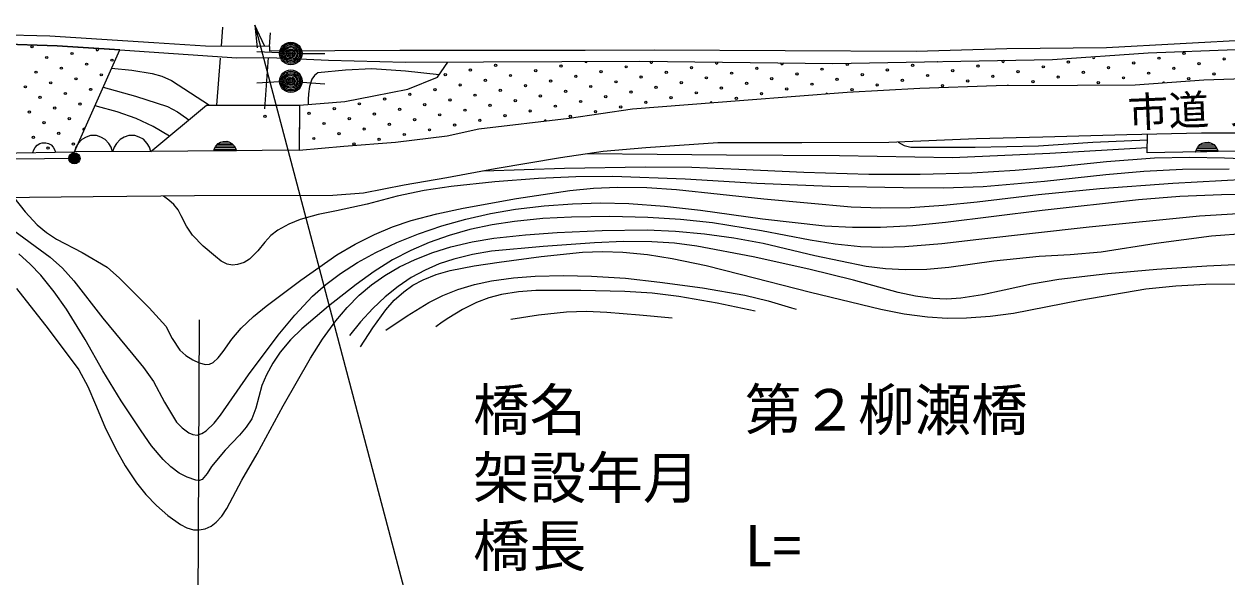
# Model space of a CAD drawing. Units: millimetres, scale not verified. Extents: x 40000 to 680000, y 20000 to 380000.
# Drawn here: x 454050 to 507175, y 259159 to 283569 of the extents above; entities that cross this region are included whole.
import ezdxf
from ezdxf.enums import TextEntityAlignment as Align

# ---------------------------------------------------------------- set-up
doc = ezdxf.new("R2010")
doc.units = ezdxf.units.MM
doc.header["$LTSCALE"] = 1000
for name, color, linetype, lineweight in [('M-BGD', 7, 'Continuous', 25), ('M-BGD-HTXT', 7, 'Continuous', 13), ('M-TTL-BAND', 7, 'Continuous', 25)]:
    doc.layers.add(name, color=color, linetype=linetype, lineweight=lineweight)
doc.layers.add('M-STR-HTXT', color=7, linetype='Continuous')
doc.styles.add('ＭＳ ゴシック', font='')
doc.styles.get('ＭＳ ゴシック').set_extended_font_data('MS Gothic')

# ---------------------------------------------------------------- blocks, each defined once
blk = doc.blocks.new('BUHIN28')
at = {"layer": 'M-BGD'}
blk.add_lwpolyline([(-2, 845), (-196, 781), (-360, 680), (-546, 514), (-647, 328), (-710, 130), (-710, -132), (-646, -331), (-544, -516), (-358, -681), (-193, -778), (2, -845)], dxfattribs=at)
blk = doc.blocks.new('BUHIN50')
at = {"layer": 'M-BGD'}
blk.add_lwpolyline([(9, -500), (-107, -462), (-205, -404), (-317, -311), (-379, -202), (-416, -85), (-419, 70), (-386, 188), (-328, 299), (-220, 399), (-123, 460), (-9, 500)], dxfattribs=at)
blk = doc.blocks.new('BUHIN105')
at = {"layer": 'M-BGD'}
for radius in [249, 220, 191, 161, 132, 97.5, 67.5, 38.8, 7.5]:
    blk.add_circle((0, 0), radius, dxfattribs=at)
blk = doc.blocks.new('BUHIN192')
at = {"layer": 'M-BGD'}
for radius in [498, 440, 382, 322, 265, 195, 135, 77.5, 15]:
    blk.add_circle((0, 0), radius, dxfattribs=at)
blk = doc.blocks.new('open_arrow')
at = {"color": 0, "linetype": 'Continuous', "lineweight": -2}
blk.add_lwpolyline([(7.5, 1.25), (0, 0), (7.5, -1.25)], dxfattribs=at)

msp = doc.modelspace()

# ---------------------------------------------------------------- linework, layer by layer
at = {"layer": 'M-BGD'}
for p, q in [((455187, 283032), (448757, 283200)), ((462767, 282589), (462830, 283428)), ((464918, 283189), (464872, 282579)), ((448808, 282851), (455515, 282605)), ((455515, 282605), (448808, 282851)), ((459783, 282747), (455187, 283032)), ((462062, 282592), (459783, 282747)), ((510226, 282967), (501850, 282527)), ((455515, 282605), (458508, 282411)), ((458274, 282426), (455515, 282605)), ((456272, 277933), (458274, 282426)), ((458508, 282411), (463453, 282074)), ((464909, 282579), (462062, 282592)), ((465336, 282298), (464337, 282348)), ((464909, 282372), (464909, 282579)), ((470644, 282398), (464909, 282372)), ((466335, 282273), (467335, 282273)), ((478825, 282398), (470644, 282398)), ((481876, 282424), (478825, 282398)), ((493450, 282359), (481876, 282424)), ((497449, 282475), (493450, 282359)), ((501850, 282527), (497449, 282475)), ((499473, 282009), (503696, 282294)), ((503696, 282294), (507567, 282450)), ((462571, 279984), (462728, 282068)), ((463453, 282074), (464890, 282087)), ((464835, 282087), (464665, 279826)), ((464890, 282087), (467502, 281971)), ((467502, 281971), (470903, 281880)), ((470903, 281880), (481240, 281932)), ((472308, 281226), (472770, 281889)), ((481240, 281932), (489764, 281828)), ((489764, 281828), (499473, 282009)), ((470999, 280702), (472308, 281226)), ((503121, 280883), (506155, 281114)), ((506155, 281114), (511601, 281283)), ((465336, 281020), (464337, 280967)), ((466334, 281008), (467331, 280931)), ((469504, 280394), (470999, 280702)), ((485834, 280205), (490398, 280559)), ((490398, 280559), (493618, 280744)), ((493618, 280744), (496981, 280852)), ((496981, 280852), (500570, 280867)), ((500570, 280867), (503121, 280883)), ((459652, 277936), (462115, 279984)), ((462115, 279984), (466217, 279984)), ((466217, 279984), (466206, 278007)), ((466217, 279984), (468210, 280147)), ((468210, 280147), (469504, 280394)), ((480920, 279820), (485834, 280205)), ((478126, 279419), (480920, 279820)), ((472742, 278636), (474136, 278942)), ((474136, 278942), (478126, 279419)), ((470455, 278350), (472742, 278636)), ((496112, 278495), (492248, 278333)), ((499046, 278576), (496112, 278495)), ((502760, 278677), (499046, 278576)), ((506049, 278758), (502760, 278677)), ((503650, 277878), (503672, 278699)), ((509164, 278758), (506049, 278758)), ((450953, 277845), (456272, 277933)), ((459652, 277936), (456272, 277933)), ((466206, 278007), (459652, 277936)), ((462453, 278029), (463403, 278039)), ((463378, 278101), (462478, 278092)), ((462514, 278154), (463337, 278163)), ((463291, 278225), (462564, 278217)), ((462623, 278281), (463228, 278287)), ((463110, 278348), (462737, 278344)), ((466206, 278007), (468177, 278182)), ((468177, 278182), (470455, 278350)), ((479629, 277947), (477748, 277664)), ((481511, 278109), (479629, 277947)), ((484696, 278332), (481511, 278109)), ((488398, 278332), (484696, 278332)), ((492248, 278333), (488398, 278332)), ((508930, 277978), (503650, 277878)), ((505814, 277982), (506764, 277999)), ((506737, 278061), (505838, 278044)), ((505874, 278108), (506696, 278123)), ((506650, 278185), (505923, 278171)), ((505982, 278235), (506586, 278246)), ((506468, 278306), (506095, 278299)), ((477748, 277664), (474855, 277179)), ((474855, 277179), (472719, 276774)), ((470838, 276450), (469037, 276106)), ((472719, 276774), (470838, 276450)), ((457104, 275945), (449286, 275864)), ((461581, 275985), (457104, 275945)), ((467690, 276005), (461581, 275985)), ((469037, 276106), (467690, 276005)), ((461786, 270512), (461643, 242335))]:
    msp.add_line(p, q, dxfattribs=at)
for points in [[(457917, 281623), (458809, 281536), (459709, 281387), (460141, 281263), (460558, 281080), (461400, 280540), (462241, 279984)], [(472384, 281334), (470900, 281492), (469408, 281589), (468241, 281533), (467020, 281409), (466876, 281299), (466764, 281133), (466658, 280819), (466610, 280484), (466597, 280246), (466593, 280015)], [(457543, 280785), (458973, 280387), (460389, 279929), (460825, 279698), (461231, 279413), (461279, 279377), (461335, 279335)], [(460479, 278624), (459752, 279040), (458998, 279400), (458162, 279693), (457300, 279930), (457243, 279945), (457176, 279962)], [(492661, 278350), (492926, 278211), (493216, 278127), (496050, 278132), (498848, 278196), (501254, 278352), (503666, 278455)], [(503656, 278110), (499358, 277855), (495048, 277659), (490061, 277747), (485066, 277783), (482008, 277811), (478939, 277843)], [(456274, 277641), (450956, 277577), (447021, 277718), (441690, 277718), (439596, 277461), (438656, 277075), (436459, 276551), (431977, 273615), (429917, 272534), (427956, 271851), (426025, 271426), (424609, 271233), (421827, 271182), (418308, 271272), (415359, 271465), (413518, 271697), (407677, 271761), (404677, 271529), (399231, 271375), (391905, 271362), (389226, 271375), (383836, 271607)], [(474352, 277083), (477913, 277207), (481490, 277272), (483549, 277250), (485615, 277168), (488489, 277026), (491365, 276944), (493632, 276944), (495910, 277005), (497827, 277116), (499740, 277286), (501861, 277505), (503983, 277664), (505519, 277690), (507067, 277656), (508967, 277594)], [(507276, 277169), (505207, 277141), (503510, 277058), (501819, 276915), (499116, 276622), (496410, 276390), (494651, 276331), (492880, 276332), (489652, 276404), (486419, 276537), (483246, 276720), (480060, 276842), (478414, 276829), (476768, 276755), (474845, 276604), (472917, 276392), (471722, 276214), (470529, 275974), (469200, 275619), (467845, 275319), (467034, 275161), (466247, 274945), (465744, 274736), (465263, 274471), (464955, 274229), (464689, 273944), (464375, 273552), (464011, 273196), (463765, 273048), (463482, 272951), (463253, 272927), (463027, 272965), (462760, 273102), (462510, 273301), (461967, 273762), (461487, 274250), (461218, 274653), (460995, 275096), (460853, 275367), (460661, 275602), (460443, 275794), (460207, 275973)], [(453599, 275908), (454096, 275285), (454632, 274709), (455042, 274367), (455490, 274072), (456621, 273479), (457715, 272838), (458267, 272354), (458791, 271814), (459581, 271035), (460319, 270225), (460595, 269683), (460926, 269169), (461189, 268938), (461511, 268738), (461789, 268607), (462068, 268539), (462246, 268555), (462408, 268630), (462630, 268837), (462837, 269118), (463227, 269664), (463642, 270143), (464178, 270658), (464745, 271118), (466269, 272259), (467867, 273378), (468680, 273855), (469526, 274282), (470325, 274615), (471154, 274894), (472281, 275197), (473439, 275446), (475798, 275867), (478160, 276228), (479199, 276329), (480254, 276370), (481551, 276347), (482858, 276264), (486717, 275853), (490578, 275502), (491876, 275459), (493183, 275477), (494657, 275570), (496138, 275724), (498850, 276050), (501565, 276316), (504783, 276548), (508008, 276720)], [(453382, 274610), (455206, 273284), (455746, 272787), (456250, 272239), (457524, 270589), (458848, 268974), (459328, 268401), (459763, 267787), (460247, 266872), (460787, 265987), (461028, 265735), (461321, 265519), (461505, 265441), (461699, 265424), (461899, 265485), (462098, 265614), (462442, 265946), (462731, 266307), (463970, 268083), (465268, 269835), (466007, 270715), (466789, 271553), (467382, 272072), (468023, 272552), (468784, 273040), (469588, 273484), (470516, 273925), (471465, 274309), (472497, 274661), (473556, 274959), (474649, 275204), (475759, 275392), (477014, 275546), (478272, 275639), (479510, 275672), (480757, 275644), (482342, 275525), (483919, 275347), (486661, 274975), (489411, 274662), (490633, 274602), (491869, 274602), (493305, 274679), (494750, 274816), (499013, 275349), (503269, 275820), (505092, 275965), (506928, 276050), (508894, 276070)], [(507664, 275193), (505969, 275084), (501095, 274603), (496223, 274062), (494587, 273865), (492952, 273728), (491967, 273703), (490985, 273739), (489878, 273853), (488765, 274028), (486617, 274444), (484461, 274800), (483040, 274946), (481604, 275033), (479923, 275068), (478226, 275043), (476968, 274981), (475705, 274857), (474717, 274705), (473738, 274494), (472831, 274236), (471943, 273921), (471125, 273568), (470325, 273157), (469508, 272642), (468723, 272077), (467497, 271118), (466313, 270114), (465822, 269621), (465365, 269076), (465033, 268598), (464752, 268089), (464559, 267617), (464419, 267112), (464292, 266617), (464107, 266142), (463862, 265765), (463564, 265415), (462926, 264749), (462334, 264041), (462142, 263726), (461917, 263468), (461793, 263420), (461641, 263429), (461257, 263562), (460906, 263747), (460533, 264018), (460190, 264343), (459683, 264953), (459216, 265610), (458335, 266940), (457528, 268264), (456755, 269638), (455930, 270982), (455385, 271746), (454789, 272477), (454326, 272969), (453816, 273421)], [(453713, 271893), (455122, 270107), (456468, 268304), (456861, 267560), (457206, 266776), (457619, 265784), (458083, 264824), (458517, 264062), (459013, 263317), (459434, 262796), (459902, 262313), (460406, 261877), (460959, 261478), (461236, 261330), (461527, 261242), (461784, 261233), (462050, 261287), (462311, 261404), (462537, 261570), (462790, 261847), (463010, 262180), (463672, 263433), (464350, 264589), (465491, 266712), (466695, 268824), (467232, 269661), (467817, 270462), (468315, 271049), (468857, 271594), (469399, 272049), (469988, 272464), (470636, 272845), (471320, 273178), (472101, 273483), (472900, 273731), (473845, 273950), (474801, 274110), (476193, 274265), (477602, 274361), (479587, 274450), (481563, 274478), (482827, 274424), (484099, 274309), (485396, 274132), (486696, 273892), (488969, 273357), (491241, 272884), (492100, 272779), (492964, 272733), (493923, 272755), (494892, 272838), (496883, 273111), (498878, 273323), (500244, 273390), (501613, 273517), (504048, 273895), (506494, 274213), (508066, 274336)], [(508486, 272976), (506288, 272882), (504084, 272727), (501918, 272537), (499749, 272285), (498543, 272082), (497339, 271818), (496383, 271608), (495428, 271460), (494809, 271424), (494190, 271449), (493425, 271554), (492661, 271719), (490679, 272268), (488706, 272753), (486244, 273286), (483762, 273762), (482772, 273891), (481783, 273959), (480526, 273965), (479251, 273911), (476980, 273754), (474697, 273536), (473856, 273394), (473034, 273194), (472386, 272978), (471758, 272706), (471154, 272374), (470578, 271988), (469993, 271522), (469449, 271010), (468916, 270424), (468422, 269813)], [(468910, 269324), (469448, 270164), (470022, 270951), (470402, 271377), (470816, 271753), (471224, 272038), (471675, 272278), (472248, 272506), (472864, 272685), (473935, 272898), (475031, 273054), (476889, 273307), (478709, 273495), (479592, 273529), (480490, 273503), (481582, 273393), (482668, 273222), (484179, 272907), (485679, 272532), (488777, 271727), (491891, 270980), (492913, 270780), (493951, 270640), (494813, 270586), (495678, 270592), (496713, 270671), (497747, 270811), (500674, 271377), (503600, 271881), (504913, 272013), (506242, 272086), (508265, 272107)], [(470033, 270057), (470964, 270693), (471928, 271278), (472549, 271587), (473203, 271846), (473937, 272064), (474701, 272229), (475660, 272364), (476629, 272440), (477869, 272473), (479112, 272446), (480617, 272344), (482127, 272181), (484008, 271918), (485879, 271597), (486918, 271352), (487950, 271047), (488045, 271017), (488149, 270985)], [(486343, 270887), (484657, 271245), (482968, 271542), (481786, 271682), (480589, 271762), (478637, 271811), (476649, 271799), (475882, 271742), (475133, 271625), (474570, 271481), (474027, 271281), (473411, 270969), (472807, 270595), (472523, 270404), (472231, 270203)], [(475551, 270545), (476777, 270736), (478005, 270867), (478891, 270891), (479790, 270854), (481237, 270729), (482680, 270594)]]:
    msp.add_lwpolyline(points, dxfattribs=at)
for points in [[(462429, 277966), (462468, 278081), (462524, 278180), (462620, 278291), (462730, 278352), (462847, 278391), (463002, 278392), (463120, 278356), (463230, 278297), (463329, 278188), (463390, 278091), (463429, 277977)], [(505790, 277919), (505828, 278034), (505883, 278133), (505979, 278245), (506088, 278307), (506204, 278346), (506359, 278349), (506478, 278314), (506589, 278256), (506688, 278148), (506750, 278052), (506790, 277937)]]:
    msp.add_lwpolyline(points, close=True, dxfattribs=at)
for centre in [(454403, 282564), (455050, 282093), (456168, 282270), (504169, 282064), (505281, 282272), (455697, 281623), (456815, 281799), (457932, 281976), (473763, 281541), (474875, 281750), (477759, 281715), (480643, 281681), (483527, 281646), (486412, 281611), (489296, 281577), (490408, 281785), (492180, 281542), (493292, 281751), (496176, 281716), (499061, 281681), (500173, 281890), (501945, 281647), (503057, 281855), (504829, 281612), (505941, 281820), (507053, 282029), (454580, 281446), (456344, 281152), (457462, 281329), (472651, 281333), (474423, 281090), (475535, 281298), (476647, 281507), (477307, 281055), (478419, 281264), (479531, 281472), (480191, 281020), (481303, 281229), (482415, 281437), (483076, 280986), (484188, 281194), (485300, 281403), (487072, 281160), (488184, 281368), (489956, 281125), (491068, 281333), (492840, 281090), (493952, 281299), (495064, 281507), (495725, 281056), (496837, 281264), (497949, 281473), (498609, 281021), (499721, 281229), (500833, 281438), (501493, 280986), (502605, 281195), (503717, 281403), (505489, 281160), (506601, 281369), (454109, 280799), (455227, 280976), (455874, 280505), (456991, 280682), (471087, 280464), (472199, 280673), (473311, 280881), (475083, 280638), (476195, 280847), (477968, 280603), (479080, 280812), (480852, 280569), (481964, 280777), (483736, 280534), (484848, 280743), (485960, 280951), (486620, 280499), (487732, 280708), (488844, 280916), (490616, 280673), (491728, 280882), (494613, 280847), (454756, 280329), (456521, 280035), (468863, 280047), (469975, 280256), (471747, 280012), (472859, 280221), (473971, 280429), (474632, 279978), (475744, 280186), (476856, 280395), (477516, 279943), (478628, 280152), (479740, 280360), (481512, 280117), (482624, 280325), (485508, 280291), (454286, 279682), (455403, 279858), (456050, 279388), (464690, 279491), (466639, 279630), (467751, 279839), (468411, 279387), (469523, 279595), (470635, 279804), (472408, 279561), (473520, 279769), (475292, 279526), (476404, 279735), (478176, 279491), (479288, 279700), (480400, 279908), (454933, 279211), (467299, 279178), (469072, 278935), (470184, 279144), (471296, 279352), (471956, 278900), (473068, 279109), (474180, 279318), (454462, 278564), (455580, 278741), (466848, 278518), (467960, 278727), (469732, 278483), (470844, 278692), (455109, 278094), (456227, 278270), (468620, 278275)]:
    msp.add_circle(centre, 49.8, dxfattribs=at)
for centre, start, end in [((457285, 282446), 115.2943, 57.2835), ((501285, 282098), 141.9538, 45.7632), ((478871, 281924), 184.9736, 355.6), ((481755, 281889), 132.6206, 45.9866), ((484639, 281855), 133.2705, 45.3368), ((487524, 281820), 133.9129, 44.6944), ((494404, 281959), 244.1118, 298.0278), ((497288, 281924), 118.4771, 63.6625), ((489504, 280465), 34.5499, 154.3266), ((497497, 280812), 57.1193, 123.3723), ((504377, 280952), 36.8196, 151.882), ((484396, 280082), 15.8528, 173.1112), ((456697, 278917), 52.2971, 259.6492), ((466187, 278970), 298.5384, 60.8126), ((477064, 279283), 17.5482, 176.1034)]:
    msp.add_arc(centre, 49.8, start, end, dxfattribs=at)
at = {"layer": 'M-TTL-BAND', "lineweight": 13}
msp.add_lwpolyline([(464248, 283527), (473215, 249651), (499453, 249651)], dxfattribs=at)

# ---------------------------------------------------------------- block references
at = {"rotation": 269.94175}
for name, p in [('BUHIN192', (465835, 282273)), ('BUHIN192', (465835, 281046)), ('BUHIN28', (457117, 277934)), ('BUHIN28', (458807, 277935)), ('BUHIN50', (454942, 277911)), ('BUHIN105', (456274, 277641))]:
    msp.add_blockref(name, p, dxfattribs=at)
at = {"layer": 'M-TTL-BAND', "lineweight": 13, "xscale": 133, "yscale": 133, "rotation": 284.8}
msp.add_blockref('open_arrow', (464248, 283527), dxfattribs=at)

# ---------------------------------------------------------------- texts
at = {"layer": 'M-BGD-HTXT', "style": 'ＭＳ ゴシック'}
msp.add_text('市道 見錆線', height=1320, rotation=2.4, dxfattribs=at).set_placement((502833, 278604), align=Align.BOTTOM_LEFT)
at = {"layer": 'M-STR-HTXT', "style": 'ＭＳ ゴシック'}
for s, p in [('橋名', (473878, 265071)), ('第２柳瀬橋', (485878, 265071)), ('架設年月', (473878, 262071)), ('橋長', (473878, 259071)), ('L=', (485878, 259071))]:
    msp.add_text(s, height=1833, dxfattribs=at).set_placement(p, align=Align.BOTTOM_LEFT)

doc.saveas('drawing.dxf')
